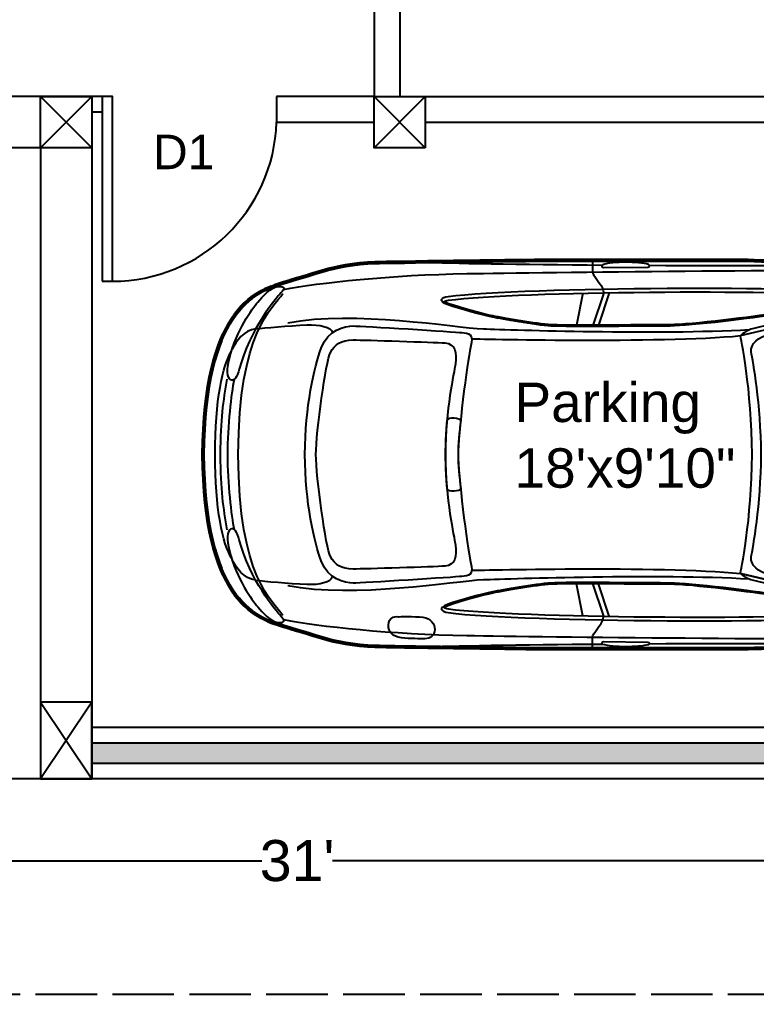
# Model space of a CAD drawing. Header units: inches. Extents: x -19338 to 10560, y -12 to 4973.
# Drawn here: x 1181.6 to 1325.3, y 2042.6 to 2232.6 of the extents above; entities that cross this region are included whole.
import ezdxf

# ---------------------------------------------------------------- set-up
doc = ezdxf.new("R2010")
doc.units = ezdxf.units.IN
doc.header["$MEASUREMENT"] = 0
doc.linetypes.add('ACAD_ISO02W100', pattern=[15, 12, -3])
for name, color, linetype in [('C', 141, 'Continuous'), ('C1', 10, 'Continuous'), ('D1', 231, 'Continuous')]:
    doc.layers.add(name, color=color, linetype=linetype)
doc.layers.add('Dot Line', color=210, linetype='ACAD_ISO02W100', plot=False)
doc.layers.add('Naming', color=50, linetype='Continuous', plot=False)
doc.styles.get("Standard").update_dxf_attribs({"font": 'arial.ttf'})
doc.dimstyles.get("Standard").update_dxf_attribs({"dimtxt": 8, "dimasz": 2, "dimexe": 0.18, "dimexo": 0.0625, "dimgap": 0.09, "dimtad": 0, "dimtih": 1, "dimtoh": 1, "dimdsep": 46, "dimlunit": 3, "dimtxsty": 'Standard', "dimblk": 'ARCHTICK', "dimcen": 0.09, "dimse1": 1, "dimse2": 1, "dimclrd": 2, "dimadec": 0, "dimazin": 0, "dimtfac": 1, "dimtofl": 0, "dimtmove": 0, "dimatfit": 3, "dimfxl": 1, "dimtolj": 1, "dimtzin": 0, "dimarcsym": 0})

# ---------------------------------------------------------------- blocks, each defined once
blk = doc.blocks.new('_ArchTick')
at = {"color": 0, "linetype": 'ByBlock', "const_width": 0.15}
blk.add_lwpolyline([(-0.5, -0.5), (0.5, 0.5)], dxfattribs=at)
blk = doc.blocks.new('*D76')
at = {"color": 2, "lineweight": -2, "transparency": 16777216}
for p, q in [((1049.73, 2068.65), (1228.86, 2068.65)), ((1421.73, 2068.65), (1242.61, 2068.65))]:
    blk.add_line(p, q, dxfattribs=at)
at = {"layer": 'Defpoints', "color": 0, "transparency": 16777216}
for p in [(1049.73, 2084.61), (1421.73, 2084.61), (1421.73, 2068.65)]:
    blk.add_point(p, dxfattribs=at)
at = {"color": 2, "lineweight": -2, "transparency": 16777216, "xscale": 2, "yscale": 2, "zscale": 2, "rotation": 180}
blk.add_blockref('_ArchTick', (1049.73, 2068.65), dxfattribs=at)
at = {"color": 2, "lineweight": -2, "transparency": 16777216, "xscale": 2, "yscale": 2, "zscale": 2}
blk.add_blockref('_ArchTick', (1421.73, 2068.65), dxfattribs=at)
at = {"color": 0, "transparency": 16777216, "insert": (1235.73, 2068.65), "char_height": 8, "attachment_point": 5}
blk.add_mtext("\\A1;31'", dxfattribs=at)
blk = doc.blocks.new('A$C0B5925C7')
at = {"lineweight": 53}
blk.add_open_spline([(0, 1.0051), (0.0074, 1.6846), (0.2359, 1.7833), (0.3865, 1.825), (0.3865, 1.825), (0.4753, 1.8522), (0.5461, 1.8739), (0.5824, 1.8848), (0.5824, 1.8848), (0.6186, 1.8957), (0.7293, 1.9192), (0.8218, 1.9211), (0.8218, 1.9211), (0.9143, 1.9229), (1.4659, 1.9319), (1.6181, 1.9319), (1.6181, 1.9319), (1.7704, 1.9319), (2.4835, 1.9319), (2.585, 1.9319), (2.585, 1.9319), (2.6864, 1.9319), (3.0911, 1.9102), (3.2199, 1.9102), (3.2199, 1.9102), (3.3487, 1.9102), (3.5102, 1.9319), (3.5772, 1.9319), (3.5772, 1.9319), (3.6442, 1.9319), (3.998, 1.9193), (4.076, 1.9138), (4.076, 1.9138), (4.1541, 1.9084), (4.1983, 1.8792), (4.2538, 1.854), (4.2538, 1.854), (4.4697, 1.7561), (4.5876, 1.5059), (4.6057, 1.4787), (4.6057, 1.4787), (4.6239, 1.4515), (4.6337, 1.4226), (4.6337, 1.3881), (4.6337, 1.3881), (4.6337, 1.3535), (4.6166, 1.3445), (4.6202, 1.33), (4.6202, 1.33), (4.6239, 1.3155), (4.6337, 1.2794), (4.6337, 1.2394), (4.6337, 1.2394), (4.6337, 1.1994), (4.6337, 1.0051), (4.6337, 1.0051), (4.6337, 1.0051), (4.6337, 1.0051), (4.6337, 0.8109), (4.6337, 0.7709), (4.6337, 0.7709), (4.6337, 0.7308), (4.6239, 0.6947), (4.6202, 0.6802), (4.6202, 0.6802), (4.6166, 0.6657), (4.6337, 0.6568), (4.6337, 0.6222), (4.6337, 0.6222), (4.6337, 0.5876), (4.6239, 0.5587), (4.6057, 0.5315), (4.6057, 0.5315), (4.5876, 0.5043), (4.4697, 0.2542), (4.2538, 0.1563), (4.2538, 0.1563), (4.1983, 0.1311), (4.154, 0.1019), (4.076, 0.0964), (4.076, 0.0964), (3.998, 0.091), (3.6442, 0.0784), (3.5772, 0.0784), (3.5772, 0.0784), (3.5102, 0.0784), (3.3487, 0.1001), (3.2199, 0.1001), (3.2199, 0.1001), (3.0911, 0.1001), (2.6864, 0.0784), (2.585, 0.0784), (2.585, 0.0784), (2.4835, 0.0784), (1.7704, 0.0784), (1.6181, 0.0784), (1.6181, 0.0784), (1.4659, 0.0784), (0.9143, 0.0874), (0.8218, 0.0892), (0.8218, 0.0892), (0.7293, 0.091), (0.6186, 0.1145), (0.5824, 0.1254), (0.5824, 0.1254), (0.5461, 0.1363), (0.4753, 0.1581), (0.3865, 0.1853), (0.3865, 0.1853), (0.2359, 0.2269), (0.0074, 0.3256), (0, 1.0051)], degree=3, knots=[0, 0, 0, 0, 0.035714, 0.035714, 0.035714, 0.035714, 0.071429, 0.071429, 0.071429, 0.071429, 0.107143, 0.107143, 0.107143, 0.107143, 0.142857, 0.142857, 0.142857, 0.142857, 0.178571, 0.178571, 0.178571, 0.178571, 0.214286, 0.214286, 0.214286, 0.214286, 0.25, 0.25, 0.25, 0.25, 0.285714, 0.285714, 0.285714, 0.285714, 0.321429, 0.321429, 0.321429, 0.321429, 0.357143, 0.357143, 0.357143, 0.357143, 0.392857, 0.392857, 0.392857, 0.392857, 0.428571, 0.428571, 0.428571, 0.428571, 0.464286, 0.464286, 0.464286, 0.464286, 0.5, 0.5, 0.5, 0.5, 0.535714, 0.535714, 0.535714, 0.535714, 0.571429, 0.571429, 0.571429, 0.571429, 0.607143, 0.607143, 0.607143, 0.607143, 0.642857, 0.642857, 0.642857, 0.642857, 0.678571, 0.678571, 0.678571, 0.678571, 0.714286, 0.714286, 0.714286, 0.714286, 0.75, 0.75, 0.75, 0.75, 0.785714, 0.785714, 0.785714, 0.785714, 0.821429, 0.821429, 0.821429, 0.821429, 0.857143, 0.857143, 0.857143, 0.857143, 0.892857, 0.892857, 0.892857, 0.892857, 0.928571, 0.928571, 0.928571, 0.928571, 0.964286, 0.964286, 0.964286, 0.964286, 1, 1, 1, 1], dxfattribs=at)
at = {"lineweight": 25}
for points in [[(1.0581, 1.925), (1.1655, 1.919), (1.5187, 1.9139), (1.9092, 1.9109)], [(2.1344, 1.9094), (2.5554, 1.907), (2.974, 1.9073), (3.1425, 1.9116)], [(1.8167, 1.7758), (1.8167, 1.7758), (1.7863, 1.6233), (1.7863, 1.6233)], [(1.9158, 1.7779), (1.9158, 1.7779), (1.862, 1.6172), (1.862, 1.6172)], [(1.9414, 1.7783), (1.9414, 1.7783), (1.8905, 1.6233), (1.8905, 1.6233)], [(0.2521, 1.6055), (0.1963, 1.5995), (0.1566, 1.5448), (0.1397, 1.5093)], [(1.2847, 1.5584), (1.2847, 1.5584), (2.185, 1.5359), (2.5695, 1.5733)], [(0.2521, 0.4048), (0.1963, 0.4107), (0.1566, 0.4654), (0.1397, 0.501)], [(1.2847, 0.4518), (1.2847, 0.4518), (2.185, 0.4744), (2.5695, 0.4369)], [(1.8167, 0.2344), (1.8167, 0.2344), (1.7863, 0.387), (1.7863, 0.387)], [(1.9158, 0.2324), (1.9158, 0.2324), (1.862, 0.393), (1.862, 0.393)], [(1.9414, 0.2319), (1.9414, 0.2319), (1.8905, 0.3869), (1.8905, 0.3869)], [(1.0581, 0.0852), (1.1655, 0.0912), (1.5187, 0.0964), (1.9092, 0.0994)], [(2.1344, 0.1009), (2.5554, 0.1032), (2.974, 0.1029), (3.1425, 0.0987)]]:
    blk.add_open_spline(points, degree=3, dxfattribs=at)
for points, knots in [([(1.862, 1.9319), (1.862, 1.9319), (1.862, 1.891), (1.862, 1.8776), (1.862, 1.8776), (1.862, 1.8642), (1.8945, 1.8287), (1.904, 1.8123), (1.904, 1.8123), (1.9135, 1.7959), (1.9158, 1.7779), (1.9158, 1.7779)], [0, 0, 0, 0, 0.333333, 0.333333, 0.333333, 0.333333, 0.666667, 0.666667, 0.666667, 0.666667, 1, 1, 1, 1]), ([(1.9153, 1.8987), (1.907, 1.8987), (1.9039, 1.91), (1.9122, 1.9125), (1.9122, 1.9125), (1.9361, 1.9201), (1.9786, 1.9239), (2.0212, 1.9239), (2.0212, 1.9239), (2.0638, 1.9239), (2.1053, 1.9214), (2.1302, 1.9138), (2.1302, 1.9138), (2.1375, 1.9113), (2.1354, 1.9012), (2.1271, 1.9012), (2.1271, 1.9012), (2.1271, 1.9012), (1.9153, 1.8987), (1.9153, 1.8987)], [0, 0, 0, 0, 0.2, 0.2, 0.2, 0.2, 0.4, 0.4, 0.4, 0.4, 0.6, 0.6, 0.6, 0.6, 0.8, 0.8, 0.8, 0.8, 1, 1, 1, 1]), ([(0.3845, 1.7931), (0.5553, 1.8273), (0.9012, 1.8636), (1.2614, 1.8698), (1.2614, 1.8698), (1.6217, 1.876), (3.0067, 1.8915), (3.2986, 1.8822), (3.2986, 1.8822), (3.5906, 1.8729), (3.9588, 1.8677), (4.2095, 1.816)], [0, 0, 0, 0, 0.333333, 0.333333, 0.333333, 0.333333, 0.666667, 0.666667, 0.666667, 0.666667, 1, 1, 1, 1]), ([(0.1736, 1.413), (0.2223, 1.6014), (0.3493, 1.754), (0.3721, 1.7775), (0.3721, 1.7775), (0.3922, 1.7982), (0.3944, 1.811), (0.359, 1.8077), (0.359, 1.8077), (0.3241, 1.8045), (0.2847, 1.7605), (0.2623, 1.7334), (0.2623, 1.7334), (0.2336, 1.6989), (0.1621, 1.6041), (0.1264, 1.464), (0.1264, 1.464), (0.1111, 1.4105), (0.1162, 1.3723), (0.1315, 1.3621), (0.1315, 1.3621), (0.1468, 1.3519), (0.1639, 1.3756), (0.1736, 1.413)], [0, 0, 0, 0, 0.166667, 0.166667, 0.166667, 0.166667, 0.333333, 0.333333, 0.333333, 0.333333, 0.5, 0.5, 0.5, 0.5, 0.666667, 0.666667, 0.666667, 0.666667, 0.833333, 0.833333, 0.833333, 0.833333, 1, 1, 1, 1]), ([(0.3819, 0.2359), (0.3357, 0.3034), (0.1689, 0.4187), (0.1689, 1.0051), (0.1689, 1.0051), (0.1689, 1.5915), (0.3357, 1.7069), (0.3819, 1.7743)], [0, 0, 0, 0, 0.5, 0.5, 0.5, 0.5, 1, 1, 1, 1]), ([(1.1717, 1.7605), (1.1433, 1.7569), (1.1175, 1.7393), (1.1717, 1.7205), (1.1717, 1.7205), (1.2259, 1.7017), (1.3365, 1.6711), (1.3836, 1.6616), (1.3836, 1.6616), (1.4307, 1.6522), (1.5861, 1.624), (1.6638, 1.6193), (1.6638, 1.6193), (1.7415, 1.6146), (2.1395, 1.6193), (2.2337, 1.6193), (2.2337, 1.6193), (2.3278, 1.6193), (2.6504, 1.6593), (2.7281, 1.6734), (2.7281, 1.6734), (2.8058, 1.6875), (2.9612, 1.7181), (3.1363, 1.7771), (3.1363, 1.7771), (2.9424, 1.8123), (1.5414, 1.8076), (1.1717, 1.7605)], [0, 0, 0, 0, 0.142857, 0.142857, 0.142857, 0.142857, 0.285714, 0.285714, 0.285714, 0.285714, 0.428571, 0.428571, 0.428571, 0.428571, 0.571429, 0.571429, 0.571429, 0.571429, 0.714286, 0.714286, 0.714286, 0.714286, 0.857143, 0.857143, 0.857143, 0.857143, 1, 1, 1, 1]), ([(1.1732, 1.7426), (1.1732, 1.7426), (1.1732, 1.7426), (1.1732, 1.7426), (1.1732, 1.7426), (1.1628, 1.7413), (1.1568, 1.7385), (1.1539, 1.7364), (1.1539, 1.7364), (1.1564, 1.7342), (1.1621, 1.7305), (1.1756, 1.7258), (1.1756, 1.7258), (1.2284, 1.7075), (1.3385, 1.6769), (1.386, 1.6674), (1.386, 1.6674), (1.4428, 1.6561), (1.5919, 1.6297), (1.6645, 1.6253), (1.6645, 1.6253), (1.7214, 1.6218), (1.9536, 1.6235), (2.1072, 1.6246), (2.1072, 1.6246), (2.1072, 1.6246), (2.2337, 1.6253), (2.2337, 1.6253), (2.2337, 1.6253), (2.3276, 1.6253), (2.6517, 1.6657), (2.726, 1.6792), (2.726, 1.6792), (2.8502, 1.7018), (2.9685, 1.7311), (3.0794, 1.7657), (3.0794, 1.7657), (2.7581, 1.7934), (1.5158, 1.7862), (1.1732, 1.7426)], [0, 0, 0, 0, 0.1, 0.1, 0.1, 0.1, 0.2, 0.2, 0.2, 0.2, 0.3, 0.3, 0.3, 0.3, 0.4, 0.4, 0.4, 0.4, 0.5, 0.5, 0.5, 0.5, 0.6, 0.6, 0.6, 0.6, 0.7, 0.7, 0.7, 0.7, 0.8, 0.8, 0.8, 0.8, 0.9, 0.9, 0.9, 0.9, 1, 1, 1, 1]), ([(3.2603, 1.7355), (3.2603, 1.7355), (2.5695, 1.5733), (2.5695, 1.5733), (2.5695, 1.5733), (2.5695, 1.5733), (2.5946, 1.5987), (2.634, 1.6079), (2.634, 1.6079), (2.6734, 1.6172), (3.1237, 1.7248), (3.1608, 1.7317), (3.1608, 1.7317), (3.1978, 1.7387), (3.2603, 1.7355), (3.2603, 1.7355)], [0, 0, 0, 0, 0.25, 0.25, 0.25, 0.25, 0.5, 0.5, 0.5, 0.5, 0.75, 0.75, 0.75, 0.75, 1, 1, 1, 1]), ([(2.6251, 1.0051), (2.6251, 0.6975), (2.5695, 0.4369), (2.5695, 0.4369), (2.5695, 0.4369), (2.5695, 0.4369), (3.2603, 0.2747), (3.2603, 0.2747), (3.2603, 0.2747), (3.302, 0.3396), (3.4434, 0.4241), (3.4434, 1.0051), (3.4434, 1.0051), (3.4434, 1.5861), (3.302, 1.6706), (3.2603, 1.7355), (3.2603, 1.7355), (3.2603, 1.7355), (2.5695, 1.5733), (2.5695, 1.5733), (2.5695, 1.5733), (2.5695, 1.5733), (2.6251, 1.3127), (2.6251, 1.0051)], [0, 0, 0, 0, 0.166667, 0.166667, 0.166667, 0.166667, 0.333333, 0.333333, 0.333333, 0.333333, 0.5, 0.5, 0.5, 0.5, 0.666667, 0.666667, 0.666667, 0.666667, 0.833333, 0.833333, 0.833333, 0.833333, 1, 1, 1, 1]), ([(2.6117, 1.6006), (2.1722, 1.5762), (1.4811, 1.5991), (1.3408, 1.6044), (1.3408, 1.6044), (1.2006, 1.6097), (0.7241, 1.6955), (0.4054, 1.6326)], [0, 0, 0, 0, 0.5, 0.5, 0.5, 0.5, 1, 1, 1, 1]), ([(2.6686, 1.0051), (2.6686, 0.761), (2.6285, 0.5611), (2.6215, 0.5149), (2.6215, 0.5149), (2.6158, 0.4771), (2.6567, 0.4422), (2.7056, 0.4317), (2.7056, 0.4317), (2.7546, 0.4211), (3.0404, 0.3536), (3.0814, 0.3444), (3.0814, 0.3444), (3.1225, 0.3351), (3.19, 0.3192), (3.2177, 0.4092), (3.2177, 0.4092), (3.2455, 0.4991), (3.3024, 0.6581), (3.3024, 1.0051), (3.3024, 1.0051), (3.3024, 1.3522), (3.2455, 1.5111), (3.2177, 1.6011), (3.2177, 1.6011), (3.19, 1.691), (3.1225, 1.6751), (3.0814, 1.6659), (3.0814, 1.6659), (3.0404, 1.6566), (2.7546, 1.5892), (2.7056, 1.5786), (2.7056, 1.5786), (2.6567, 1.568), (2.6158, 1.5331), (2.6215, 1.4954), (2.6215, 1.4954), (2.6285, 1.4491), (2.6686, 1.2493), (2.6686, 1.0051)], [0, 0, 0, 0, 0.1, 0.1, 0.1, 0.1, 0.2, 0.2, 0.2, 0.2, 0.3, 0.3, 0.3, 0.3, 0.4, 0.4, 0.4, 0.4, 0.5, 0.5, 0.5, 0.5, 0.6, 0.6, 0.6, 0.6, 0.7, 0.7, 0.7, 0.7, 0.8, 0.8, 0.8, 0.8, 0.9, 0.9, 0.9, 0.9, 1, 1, 1, 1]), ([(0.2521, 1.6055), (0.2956, 1.6107), (0.407, 1.621), (0.4971, 1.6249), (0.4971, 1.6249), (0.558, 1.6275), (0.6122, 1.6145), (0.6195, 1.5879)], [0, 0, 0, 0, 0.5, 0.5, 0.5, 0.5, 1, 1, 1, 1]), ([(0.4874, 1.0051), (0.4874, 0.7767), (0.5333, 0.5846), (0.565, 0.4965), (0.565, 0.4965), (0.5968, 0.4083), (0.678, 0.3907), (0.7185, 0.3907), (0.7185, 0.3907), (0.7591, 0.3907), (1.2055, 0.4189), (1.2373, 0.4224), (1.2373, 0.4224), (1.269, 0.4259), (1.2972, 0.4242), (1.2796, 0.4929), (1.2796, 0.4929), (1.2619, 0.5617), (1.2196, 0.9197), (1.2196, 1.0051), (1.2196, 1.0051), (1.2196, 1.0906), (1.2619, 1.4485), (1.2796, 1.5173), (1.2796, 1.5173), (1.2972, 1.5861), (1.269, 1.5843), (1.2373, 1.5878), (1.2373, 1.5878), (1.2055, 1.5914), (0.7591, 1.6196), (0.7185, 1.6196), (0.7185, 1.6196), (0.678, 1.6196), (0.5968, 1.6019), (0.565, 1.5138), (0.565, 1.5138), (0.5333, 1.4256), (0.4874, 1.2336), (0.4874, 1.0051)], [0, 0, 0, 0, 0.1, 0.1, 0.1, 0.1, 0.2, 0.2, 0.2, 0.2, 0.3, 0.3, 0.3, 0.3, 0.4, 0.4, 0.4, 0.4, 0.5, 0.5, 0.5, 0.5, 0.6, 0.6, 0.6, 0.6, 0.7, 0.7, 0.7, 0.7, 0.8, 0.8, 0.8, 0.8, 0.9, 0.9, 0.9, 0.9, 1, 1, 1, 1]), ([(0.5402, 1.0051), (0.5402, 0.8968), (0.588, 0.5564), (0.6091, 0.5176), (0.6091, 0.5176), (0.6303, 0.4788), (0.6603, 0.4577), (0.7185, 0.4577), (0.7185, 0.4577), (0.7768, 0.4577), (1.1032, 0.4683), (1.1561, 0.4718), (1.1561, 0.4718), (1.209, 0.4753), (1.2143, 0.5229), (1.2073, 0.5705), (1.2073, 0.5705), (1.2002, 0.6181), (1.1596, 0.7857), (1.1596, 1.0051), (1.1596, 1.0051), (1.1596, 1.2246), (1.2002, 1.3921), (1.2073, 1.4397), (1.2073, 1.4397), (1.2143, 1.4873), (1.209, 1.5349), (1.1561, 1.5385), (1.1561, 1.5385), (1.1032, 1.542), (0.7768, 1.5526), (0.7185, 1.5526), (0.7185, 1.5526), (0.6603, 1.5526), (0.6303, 1.5314), (0.6091, 1.4926), (0.6091, 1.4926), (0.588, 1.4538), (0.5402, 1.1135), (0.5402, 1.0051)], [0, 0, 0, 0, 0.1, 0.1, 0.1, 0.1, 0.2, 0.2, 0.2, 0.2, 0.3, 0.3, 0.3, 0.3, 0.4, 0.4, 0.4, 0.4, 0.5, 0.5, 0.5, 0.5, 0.6, 0.6, 0.6, 0.6, 0.7, 0.7, 0.7, 0.7, 0.8, 0.8, 0.8, 0.8, 0.9, 0.9, 0.9, 0.9, 1, 1, 1, 1]), ([(0.1367, 0.5103), (0.0948, 0.5758), (0.0578, 0.7467), (0.0578, 1.0051), (0.0578, 1.0051), (0.0578, 1.2635), (0.0948, 1.4344), (0.1367, 1.4999)], [0, 0, 0, 0, 0.5, 0.5, 0.5, 0.5, 1, 1, 1, 1]), ([(0.116, 0.6453), (0.0975, 0.7504), (0.0843, 0.834), (0.0843, 1.0051), (0.0843, 1.0051), (0.0843, 1.1763), (0.0975, 1.2598), (0.116, 1.3649)], [0, 0, 0, 0, 0.5, 0.5, 0.5, 0.5, 1, 1, 1, 1]), ([(0.1501, 0.6453), (0.1372, 0.7134), (0.1187, 0.8684), (0.1187, 1.0051), (0.1187, 1.0051), (0.1187, 1.1419), (0.1372, 1.2969), (0.1501, 1.3649)], [0, 0, 0, 0, 0.5, 0.5, 0.5, 0.5, 1, 1, 1, 1]), ([(1.1596, 1.0051), (1.1596, 1.0051), (1.1619, 0.8757), (1.1669, 0.842), (1.1669, 0.842), (1.17, 0.8209), (1.2331, 0.8308), (1.2322, 0.8407), (1.2322, 0.8407), (1.2261, 0.9027), (1.2196, 0.9548), (1.2196, 1.0051), (1.2196, 1.0051), (1.2196, 1.0554), (1.2261, 1.1076), (1.2322, 1.1696), (1.2322, 1.1696), (1.2331, 1.1794), (1.17, 1.1894), (1.1669, 1.1683), (1.1669, 1.1683), (1.1619, 1.1345), (1.1596, 1.0051), (1.1596, 1.0051)], [0, 0, 0, 0, 0.166667, 0.166667, 0.166667, 0.166667, 0.333333, 0.333333, 0.333333, 0.333333, 0.5, 0.5, 0.5, 0.5, 0.666667, 0.666667, 0.666667, 0.666667, 0.833333, 0.833333, 0.833333, 0.833333, 1, 1, 1, 1]), ([(0.1736, 0.5972), (0.2223, 0.4088), (0.3493, 0.2562), (0.3721, 0.2327), (0.3721, 0.2327), (0.3922, 0.212), (0.3944, 0.1993), (0.359, 0.2025), (0.359, 0.2025), (0.3241, 0.2057), (0.2847, 0.2498), (0.2623, 0.2768), (0.2623, 0.2768), (0.2336, 0.3113), (0.1621, 0.4062), (0.1264, 0.5463), (0.1264, 0.5463), (0.1111, 0.5997), (0.1162, 0.638), (0.1315, 0.6481), (0.1315, 0.6481), (0.1468, 0.6583), (0.1639, 0.6346), (0.1736, 0.5972)], [0, 0, 0, 0, 0.166667, 0.166667, 0.166667, 0.166667, 0.333333, 0.333333, 0.333333, 0.333333, 0.5, 0.5, 0.5, 0.5, 0.666667, 0.666667, 0.666667, 0.666667, 0.833333, 0.833333, 0.833333, 0.833333, 1, 1, 1, 1]), ([(0.2521, 0.4048), (0.2956, 0.3996), (0.407, 0.3893), (0.4971, 0.3854), (0.4971, 0.3854), (0.558, 0.3827), (0.6122, 0.3958), (0.6195, 0.4223)], [0, 0, 0, 0, 0.5, 0.5, 0.5, 0.5, 1, 1, 1, 1]), ([(2.6117, 0.4097), (2.1722, 0.434), (1.4811, 0.4111), (1.3408, 0.4058), (1.3408, 0.4058), (1.2006, 0.4005), (0.7241, 0.3147), (0.4054, 0.3776)], [0, 0, 0, 0, 0.5, 0.5, 0.5, 0.5, 1, 1, 1, 1]), ([(3.2603, 0.2747), (3.2603, 0.2747), (2.5695, 0.4369), (2.5695, 0.4369), (2.5695, 0.4369), (2.5695, 0.4369), (2.5946, 0.4116), (2.634, 0.4023), (2.634, 0.4023), (2.6734, 0.393), (3.1237, 0.2854), (3.1608, 0.2785), (3.1608, 0.2785), (3.1978, 0.2715), (3.2603, 0.2747), (3.2603, 0.2747)], [0, 0, 0, 0, 0.25, 0.25, 0.25, 0.25, 0.5, 0.5, 0.5, 0.5, 0.75, 0.75, 0.75, 0.75, 1, 1, 1, 1]), ([(1.1717, 0.2497), (1.1433, 0.2534), (1.1175, 0.2709), (1.1717, 0.2898), (1.1717, 0.2898), (1.2259, 0.3086), (1.3365, 0.3392), (1.3836, 0.3486), (1.3836, 0.3486), (1.4307, 0.358), (1.5861, 0.3863), (1.6638, 0.391), (1.6638, 0.391), (1.7415, 0.3957), (2.1395, 0.391), (2.2337, 0.391), (2.2337, 0.391), (2.3278, 0.391), (2.6504, 0.3509), (2.7281, 0.3368), (2.7281, 0.3368), (2.8058, 0.3227), (2.9612, 0.2921), (3.1363, 0.2332), (3.1363, 0.2332), (2.9424, 0.198), (1.5414, 0.2027), (1.1717, 0.2497)], [0, 0, 0, 0, 0.142857, 0.142857, 0.142857, 0.142857, 0.285714, 0.285714, 0.285714, 0.285714, 0.428571, 0.428571, 0.428571, 0.428571, 0.571429, 0.571429, 0.571429, 0.571429, 0.714286, 0.714286, 0.714286, 0.714286, 0.857143, 0.857143, 0.857143, 0.857143, 1, 1, 1, 1]), ([(1.1732, 0.2676), (1.1732, 0.2676), (1.1732, 0.2676), (1.1732, 0.2676), (1.1732, 0.2676), (1.1628, 0.269), (1.1568, 0.2718), (1.1539, 0.2738), (1.1539, 0.2738), (1.1564, 0.276), (1.1621, 0.2797), (1.1756, 0.2844), (1.1756, 0.2844), (1.2284, 0.3028), (1.3385, 0.3333), (1.386, 0.3428), (1.386, 0.3428), (1.4428, 0.3542), (1.5919, 0.3806), (1.6645, 0.385), (1.6645, 0.385), (1.7214, 0.3884), (1.9536, 0.3868), (2.1072, 0.3857), (2.1072, 0.3857), (2.1072, 0.3857), (2.2337, 0.385), (2.2337, 0.385), (2.2337, 0.385), (2.3276, 0.385), (2.6517, 0.3445), (2.726, 0.331), (2.726, 0.331), (2.8502, 0.3084), (2.9685, 0.2792), (3.0794, 0.2445), (3.0794, 0.2445), (2.7581, 0.2169), (1.5158, 0.224), (1.1732, 0.2676)], [0, 0, 0, 0, 0.1, 0.1, 0.1, 0.1, 0.2, 0.2, 0.2, 0.2, 0.3, 0.3, 0.3, 0.3, 0.4, 0.4, 0.4, 0.4, 0.5, 0.5, 0.5, 0.5, 0.6, 0.6, 0.6, 0.6, 0.7, 0.7, 0.7, 0.7, 0.8, 0.8, 0.8, 0.8, 0.9, 0.9, 0.9, 0.9, 1, 1, 1, 1]), ([(0.3845, 0.2171), (0.5553, 0.183), (0.9012, 0.1466), (1.2614, 0.1404), (1.2614, 0.1404), (1.6217, 0.1342), (3.0067, 0.1187), (3.2986, 0.128), (3.2986, 0.128), (3.5906, 0.1373), (3.9588, 0.1425), (4.2095, 0.1942)], [0, 0, 0, 0, 0.333333, 0.333333, 0.333333, 0.333333, 0.666667, 0.666667, 0.666667, 0.666667, 1, 1, 1, 1]), ([(0.9347, 0.23), (0.9117, 0.2324), (0.8878, 0.2242), (0.8871, 0.1907), (0.8871, 0.1907), (0.8865, 0.1573), (0.9043, 0.1343), (0.9485, 0.1294), (0.9485, 0.1294), (0.9927, 0.1245), (1.0369, 0.1245), (1.0614, 0.1245), (1.0614, 0.1245), (1.086, 0.1245), (1.1081, 0.1417), (1.1081, 0.1686), (1.1081, 0.1686), (1.1081, 0.1956), (1.0909, 0.2226), (1.0516, 0.2275), (1.0516, 0.2275), (1.0123, 0.2324), (0.9347, 0.23), (0.9347, 0.23)], [0, 0, 0, 0, 0.166667, 0.166667, 0.166667, 0.166667, 0.333333, 0.333333, 0.333333, 0.333333, 0.5, 0.5, 0.5, 0.5, 0.666667, 0.666667, 0.666667, 0.666667, 0.833333, 0.833333, 0.833333, 0.833333, 1, 1, 1, 1]), ([(1.862, 0.0784), (1.862, 0.0784), (1.862, 0.1192), (1.862, 0.1326), (1.862, 0.1326), (1.862, 0.146), (1.8945, 0.1816), (1.904, 0.198), (1.904, 0.198), (1.9135, 0.2144), (1.9158, 0.2324), (1.9158, 0.2324)], [0, 0, 0, 0, 0.333333, 0.333333, 0.333333, 0.333333, 0.666667, 0.666667, 0.666667, 0.666667, 1, 1, 1, 1]), ([(1.9153, 0.1116), (1.907, 0.1116), (1.9039, 0.1002), (1.9122, 0.0977), (1.9122, 0.0977), (1.9361, 0.0901), (1.9786, 0.0864), (2.0212, 0.0864), (2.0212, 0.0864), (2.0638, 0.0864), (2.1053, 0.0889), (2.1302, 0.0964), (2.1302, 0.0964), (2.1375, 0.099), (2.1354, 0.109), (2.1271, 0.109), (2.1271, 0.109), (2.1271, 0.109), (1.9153, 0.1116), (1.9153, 0.1116)], [0, 0, 0, 0, 0.2, 0.2, 0.2, 0.2, 0.4, 0.4, 0.4, 0.4, 0.6, 0.6, 0.6, 0.6, 0.8, 0.8, 0.8, 0.8, 1, 1, 1, 1])]:
    blk.add_open_spline(points, degree=3, knots=knots, dxfattribs=at)
for points, knots in [([(3.2603, 1.7355), (3.2603, 1.7355), (2.5695, 1.5733), (2.5695, 1.5733), (2.5695, 1.5733), (2.5695, 1.5733), (2.5946, 1.5987), (2.634, 1.6079), (2.634, 1.6079), (2.6734, 1.6172), (3.1237, 1.7248), (3.1608, 1.7317), (3.1608, 1.7317), (3.1978, 1.7387), (3.2603, 1.7355), (3.2603, 1.7355)], [0, 0, 0, 0, 0.25, 0.25, 0.25, 0.25, 0.5, 0.5, 0.5, 0.5, 0.75, 0.75, 0.75, 0.75, 1, 1, 1, 1]), ([(2.6251, 1.0051), (2.6251, 0.6975), (2.5695, 0.4369), (2.5695, 0.4369), (2.5695, 0.4369), (2.5695, 0.4369), (3.2603, 0.2747), (3.2603, 0.2747), (3.2603, 0.2747), (3.302, 0.3396), (3.4434, 0.4241), (3.4434, 1.0051), (3.4434, 1.0051), (3.4434, 1.5861), (3.302, 1.6706), (3.2603, 1.7355), (3.2603, 1.7355), (3.2603, 1.7355), (2.5695, 1.5733), (2.5695, 1.5733), (2.5695, 1.5733), (2.5695, 1.5733), (2.6251, 1.3127), (2.6251, 1.0051)], [0, 0, 0, 0, 0.166667, 0.166667, 0.166667, 0.166667, 0.333333, 0.333333, 0.333333, 0.333333, 0.5, 0.5, 0.5, 0.5, 0.666667, 0.666667, 0.666667, 0.666667, 0.833333, 0.833333, 0.833333, 0.833333, 1, 1, 1, 1]), ([(0.4874, 1.0051), (0.4874, 0.7767), (0.5333, 0.5846), (0.565, 0.4965), (0.565, 0.4965), (0.5968, 0.4083), (0.678, 0.3907), (0.7185, 0.3907), (0.7185, 0.3907), (0.7591, 0.3907), (1.2055, 0.4189), (1.2373, 0.4224), (1.2373, 0.4224), (1.269, 0.4259), (1.2972, 0.4242), (1.2796, 0.4929), (1.2796, 0.4929), (1.2619, 0.5617), (1.2196, 0.9197), (1.2196, 1.0051), (1.2196, 1.0051), (1.2196, 1.0906), (1.2619, 1.4485), (1.2796, 1.5173), (1.2796, 1.5173), (1.2972, 1.5861), (1.269, 1.5843), (1.2373, 1.5878), (1.2373, 1.5878), (1.2055, 1.5914), (0.7591, 1.6196), (0.7185, 1.6196), (0.7185, 1.6196), (0.678, 1.6196), (0.5968, 1.6019), (0.565, 1.5138), (0.565, 1.5138), (0.5333, 1.4256), (0.4874, 1.2336), (0.4874, 1.0051)], [0, 0, 0, 0, 0.1, 0.1, 0.1, 0.1, 0.2, 0.2, 0.2, 0.2, 0.3, 0.3, 0.3, 0.3, 0.4, 0.4, 0.4, 0.4, 0.5, 0.5, 0.5, 0.5, 0.6, 0.6, 0.6, 0.6, 0.7, 0.7, 0.7, 0.7, 0.8, 0.8, 0.8, 0.8, 0.9, 0.9, 0.9, 0.9, 1, 1, 1, 1])]:
    blk.add_open_spline(points, degree=3, knots=knots)

msp = doc.modelspace()

# ---------------------------------------------------------------- hatches: boundary and pattern name
at = {"true_color": 0xf8991e}
h = msp.add_hatch(dxfattribs=at)
h.set_pattern_fill('FLEX', color=30, scale=2)
h.set_pattern_definition([(0, (551.4714, 1795.7517), (0, 0.5), [0.5, -0.5]), (45, (551.9714, 1795.7517), (0, 0.5), [0.125, -0.45710678, 0.125, -0.70710678])])
h.paths.add_polyline_path([(1411.734, 2091.607), (1195.734, 2091.607), (1195.734, 2087.607), (1411.734, 2087.607)])

# ---------------------------------------------------------------- linework, layer by layer
for p, q in [((1250.734, 2320.607), (1250.734, 2217.607)), ((1255.734, 2320.607), (1255.734, 2217.607)), ((1195.734, 2217.607), (1150.734, 2217.607)), ((1195.734, 2217.607), (1195.734, 2094.607)), ((1199.734, 2217.607), (1195.734, 2217.607)), ((1250.734, 2217.607), (1231.734, 2217.607)), ((1231.734, 2217.607), (1231.734, 2212.607)), ((1255.734, 2217.607), (1411.734, 2217.607)), ((1231.734, 2212.607), (1250.734, 2212.607)), ((1260.734, 2212.607), (1411.734, 2212.607)), ((1185.734, 2207.607), (1148.734, 2207.607)), ((1185.734, 2207.607), (1185.734, 2084.607)), ((1411.734, 2094.607), (1195.734, 2094.607)), ((1195.734, 2094.607), (1195.734, 2084.607)), ((1411.734, 2091.607), (1195.734, 2091.607)), ((1411.734, 2087.607), (1195.734, 2087.607)), ((1421.734, 2084.607), (1185.734, 2084.607))]:
    msp.add_line(p, q)
at = {"layer": 'C'}
for p, q in [((1195.734, 2099.607), (1185.734, 2084.607)), ((1185.734, 2099.607), (1195.734, 2084.607))]:
    msp.add_line(p, q, dxfattribs=at)
msp.add_lwpolyline([(1185.734, 2084.607), (1195.734, 2084.607), (1195.734, 2099.607), (1185.734, 2099.607)], close=True, dxfattribs=at)
at = {"layer": 'C1'}
for p, q in [((1185.734, 2217.607), (1195.734, 2207.607)), ((1195.734, 2217.607), (1185.734, 2207.607)), ((1250.734, 2217.607), (1260.734, 2207.607)), ((1260.734, 2217.607), (1250.734, 2207.607))]:
    msp.add_line(p, q, dxfattribs=at)
for points in [[(1195.734, 2207.607), (1185.734, 2207.607), (1185.734, 2217.607), (1195.734, 2217.607)], [(1260.734, 2207.607), (1250.734, 2207.607), (1250.734, 2217.607), (1260.734, 2217.607)]]:
    msp.add_lwpolyline(points, close=True, dxfattribs=at)
at = {"layer": 'D1'}
msp.add_lwpolyline([(1197.734, 2217.607), (1195.734, 2217.607), (1195.734, 2214.607), (1197.734, 2214.607)], dxfattribs=at)
msp.add_lwpolyline([(1197.734, 2181.607), (1199.734, 2181.607), (1199.734, 2217.607), (1197.734, 2217.607)], close=True, dxfattribs=at)
msp.add_arc((1199.734, 2213.623), 32.016, 270, 358.18124, dxfattribs=at)
at = {"layer": 'Dot Line', "linetype": 'ACAD_ISO02W100'}
msp.add_line((1185.734, 2084.607), (1049.734, 2084.607), dxfattribs=at)
at = {"layer": 'Dot Line'}
msp.add_lwpolyline([(1421.734, 2084.607), (1421.734, 2042.607), (1031.734, 2042.607), (1031.734, 2718.607), (1421.734, 2718.607)], dxfattribs=at)

# ---------------------------------------------------------------- block references
at = {"xscale": 40.77544532315189, "yscale": 40.77544532315189, "zscale": 40.77544532315189}
msp.add_blockref('A$C0B5925C7', (1217.387, 2106.848), dxfattribs=at)

# ---------------------------------------------------------------- texts
at = {"layer": 'D1', "insert": (1207.627, 2210.16), "char_height": 6.72, "attachment_point": 1}
msp.add_mtext_dynamic_manual_height_columns('D1', width=2233.69028, gutter_width=33.6, heights=[0], dxfattribs=at)
at = {"layer": 'Naming', "insert": (1278.11, 2161.848), "char_height": 7.68, "attachment_point": 1}
msp.add_mtext_dynamic_manual_height_columns('Parking\\P18\'x9\'10"', width=3190.98612, gutter_width=48, heights=[0], dxfattribs=at)

# ---------------------------------------------------------------- dimensions: what is measured, and where the dimension line sits
dim = msp.add_linear_dim(base=(1421.734, 2068.649), p1=(1049.734, 2084.607), p2=(1421.734, 2084.607), dimstyle='Standard')
dim.commit()
dim.dimension.update_dxf_attribs({"geometry": '*D76', "text_midpoint": (1235.734, 2068.649)})

doc.saveas('drawing.dxf')
